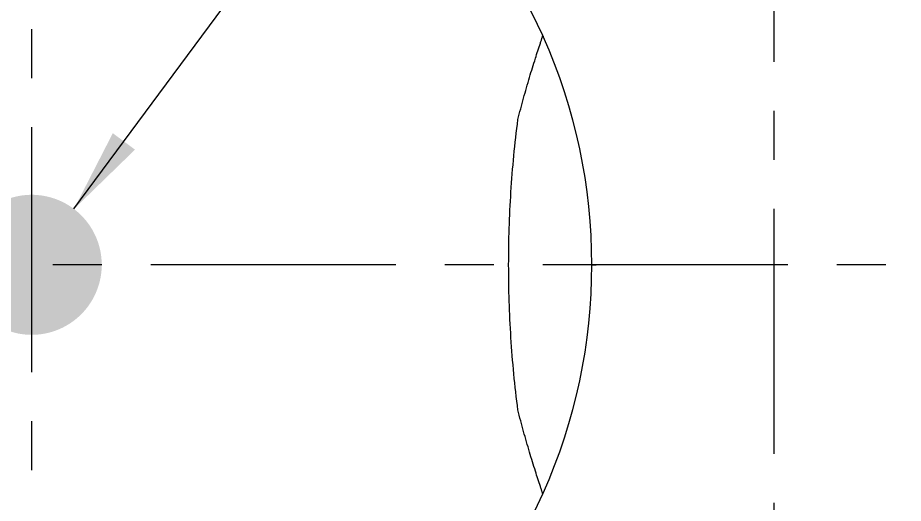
# Model space of a CAD drawing. Extents: x 43789 to 44209, y -38468 to -38171.
# Drawn here: x 43912.98 to 43944.6, y -38251.53 to -38234.2 of the extents above; entities that cross this region are included whole.
import ezdxf

# ---------------------------------------------------------------- set-up
doc = ezdxf.new("R2010")
doc.units = 0
doc.header["$LTSCALE"] = 7
doc.header["$MEASUREMENT"] = 0
doc.linetypes.add('CENTER', pattern=[2, 1.25, -0.25, 0.25, -0.25])
doc.layers.get('0').update_dxf_attribs({"color": 2, "linetype": 'CONTINUOUS'})
for name, color, linetype in [('_DWG', 7, 'CONTINUOUS'), ('CL', 1, 'CENTER'), ('D', 2, 'CONTINUOUS')]:
    doc.layers.add(name, color=color, linetype=linetype)
doc.styles.add('GHS', font='ROMANS.shx', dxfattribs={"bigfont": 'GHS.shx'})
doc.dimstyles.new('STANDARD$7', dxfattribs={"dimscale": 0, "dimtxt": 3.5, "dimasz": 3, "dimexe": 2, "dimexo": 1, "dimgap": 1, "dimtad": 1, "dimdec": 4, "dimdsep": 46, "dimtxsty": 'GHS', "dimcen": 1, "dimclrd": 256, "dimclre": 256, "dimclrt": 256, "dimadec": 4, "dimazin": 2, "dimtfac": 1, "dimtdec": 4, "dimtmove": 0, "dimatfit": 0, "dimfxl": 0, "dimtolj": 1, "dimtzin": 0, "dimlwd": -1, "dimlwe": -1, "dimarcsym": 0})

msp = doc.modelspace()

# ---------------------------------------------------------------- hatches: boundary and pattern name
at = {"layer": 'D'}
h = msp.add_hatch(color=5, dxfattribs=at)
edge = h.paths.add_edge_path()
edge.add_spline(control_points=[(43915.984, -38243.019), (43915.984, -38242.826), (43915.961, -38242.631), (43915.853, -38242.172), (43915.741, -38241.907), (43915.439, -38241.436), (43915.245, -38241.223), (43914.805, -38240.878), (43914.551, -38240.741), (43914.03, -38240.565), (43913.755, -38240.519), (43913.484, -38240.519)], knot_values=[0.500119, 0.500119, 0.500119, 0.500119, 0.53704, 0.53704, 0.590743, 0.590743, 0.644446, 0.644446, 0.698151, 0.698151, 0.750139, 0.750139, 0.750139, 0.750139], degree=3, periodic=0)
edge.add_line((43913.484, -38240.519), (43913.484, -38243.019))
edge.add_line((43913.484, -38243.019), (43915.984, -38243.019))
edge = h.paths.add_edge_path()
edge.add_spline(control_points=[(43913.484, -38245.519), (43913.581, -38245.519), (43913.678, -38245.514), (43914.052, -38245.47), (43914.328, -38245.389), (43914.831, -38245.144), (43915.065, -38244.976), (43915.458, -38244.579), (43915.623, -38244.343), (43915.863, -38243.837), (43915.941, -38243.56), (43915.98, -38243.195), (43915.984, -38243.107), (43915.984, -38243.019)], knot_values=[0.250031, 0.250031, 0.250031, 0.250031, 0.26852, 0.26852, 0.322223, 0.322223, 0.375927, 0.375927, 0.429631, 0.429631, 0.483336, 0.483336, 0.500119, 0.500119, 0.500119, 0.500119], degree=3, periodic=0)
edge.add_line((43915.984, -38243.019), (43913.484, -38243.019))
edge.add_line((43913.484, -38243.019), (43913.484, -38245.519))
edge = h.paths.add_edge_path()
edge.add_line((43913.484, -38243.019), (43910.984, -38243.019))
edge.add_spline(control_points=[(43910.984, -38243.019), (43910.984, -38243.3), (43911.033, -38243.583), (43911.218, -38244.111), (43911.357, -38244.362), (43911.707, -38244.799), (43911.922, -38244.991), (43912.396, -38245.287), (43912.662, -38245.397), (43913.114, -38245.499), (43913.3, -38245.519), (43913.484, -38245.519)], knot_values=[0.00006, 0.00006, 0.00006, 0.00006, 0.053704, 0.053704, 0.107407, 0.107407, 0.161111, 0.161111, 0.214816, 0.214816, 0.250031, 0.250031, 0.250031, 0.250031], degree=3, periodic=0)
edge.add_line((43913.484, -38245.519), (43913.484, -38243.019))
edge = h.paths.add_edge_path()
edge.add_line((43913.484, -38243.019), (43913.484, -38240.519))
edge.add_spline(control_points=[(43913.484, -38240.519), (43913.475, -38240.519), (43913.466, -38240.519), (43913.178, -38240.522), (43912.894, -38240.574), (43912.368, -38240.765), (43912.118, -38240.907), (43911.685, -38241.261), (43911.496, -38241.478), (43911.205, -38241.956), (43911.098, -38242.223), (43911.003, -38242.668), (43910.984, -38242.844), (43910.984, -38243.018), (43910.984, -38243.019), (43910.984, -38243.019), (43910.984, -38243.019)], knot_values=[0.750139, 0.750139, 0.750139, 0.750139, 0.751856, 0.751856, 0.805559, 0.805559, 0.859262, 0.859262, 0.912966, 0.912966, 0.966671, 0.966671, 1, 1, 1, 1.00006, 1.00006, 1.00006, 1.00006], degree=3, periodic=0)
edge.add_arc((43913.484, -38243.019), 2.5, 168.0886, 168.0955)
edge.add_arc((43913.484, -38243.019), 2.5, 169.776, 169.8031)
edge.add_arc((43913.484, -38243.019), 2.5, 178.2885, 178.3172)
edge.add_line((43910.984, -38243.019), (43913.484, -38243.019))
h.paths.add_polyline_path([(43966.484, -38243.019), (43966.484, -38240.519, 0.414214), (43963.984, -38243.019)])
h.paths.add_polyline_path([(43968.984, -38243.019, 0.414214), (43966.484, -38240.519), (43966.484, -38243.019)])
h.paths.add_polyline_path([(43966.484, -38243.019), (43966.484, -38245.519, 0.414214), (43968.984, -38243.019)])
h.paths.add_polyline_path([(43963.984, -38243.019, 0.414214), (43966.484, -38245.519), (43966.484, -38243.019)])

# ---------------------------------------------------------------- linework, layer by layer
at = {"color": 7, "linetype": 'Continuous'}
for p, q in [((43931.734, -38234.837), (43931.748, -38234.868)), ((43931.748, -38251.17), (43931.734, -38251.201))]:
    msp.add_line(p, q, dxfattribs=at)
for start, end in [(24.1488, 335.8515), (335.949, 24.0515)]:
    msp.add_arc((43913.484, -38243.019), 20, start, end, dxfattribs=at)
for points, knots in [([(43931.646, -38235.104), (43931.658, -38235.068), (43931.675, -38235.017), (43931.696, -38234.953), (43931.708, -38234.916), (43931.717, -38234.885), (43931.723, -38234.865), (43931.727, -38234.852), (43931.728, -38234.846), (43931.729, -38234.842), (43931.729, -38234.84), (43931.729, -38234.839)], [0, 0, 0, 0, 0.410784, 0.580032, 0.723114, 0.838528, 0.924586, 0.955936, 0.979129, 0.993892, 1, 1, 1, 1]), ([(43930.845, -38237.833), (43930.909, -38237.577), (43931.043, -38237.074), (43931.251, -38236.345), (43931.454, -38235.691), (43931.585, -38235.284), (43931.646, -38235.104)], [0, 0, 0, 0, 0.278112, 0.549104, 0.799706, 1, 1, 1, 1]), ([(43930.513, -38243.019), (43930.515, -38242.586), (43930.527, -38241.719), (43930.589, -38240.42), (43930.693, -38239.124), (43930.788, -38238.262), (43930.845, -38237.832)], [0, 0, 0, 0, 0.250026, 0.500028, 0.750039, 1, 1, 1, 1]), ([(43930.845, -38248.206), (43930.788, -38247.776), (43930.693, -38246.915), (43930.589, -38245.619), (43930.527, -38244.32), (43930.515, -38243.453), (43930.513, -38243.019)], [0, 0, 0, 0, 0.249961, 0.499972, 0.749974, 1, 1, 1, 1]), ([(43931.646, -38250.934), (43931.585, -38250.754), (43931.454, -38250.347), (43931.251, -38249.692), (43931.042, -38248.962), (43930.908, -38248.458), (43930.844, -38248.202)], [0, 0, 0, 0, 0.200329, 0.450946, 0.721923, 1, 1, 1, 1]), ([(43931.729, -38251.199), (43931.729, -38251.199), (43931.729, -38251.197), (43931.728, -38251.193), (43931.727, -38251.187), (43931.723, -38251.174), (43931.717, -38251.153), (43931.708, -38251.123), (43931.696, -38251.085), (43931.675, -38251.021), (43931.658, -38250.97), (43931.646, -38250.934)], [0, 0, 0, 0, 0.006063, 0.020811, 0.044007, 0.075372, 0.161469, 0.276905, 0.419988, 0.589227, 1, 1, 1, 1])]:
    msp.add_open_spline(points, degree=3, knots=knots, dxfattribs=at)
at = {"layer": '_DWG'}
msp.add_line((43933.485, -38243.019), (43933.634, -38243.019), dxfattribs=at)
at = {"layer": '_DWG', "extrusion": (0, 0, -1)}
msp.add_arc((-43913.484, -38243.019), 29, 288.6273, 90, dxfattribs=at)
at = {"layer": '_DWG'}
msp.add_arc((43913.484, -38243.019), 24.535, 90, 270, dxfattribs=at)
msp.add_point((43939.984, -38243.019), dxfattribs=at)
at = {"layer": 'CL'}
for p, q in [((43913.484, -38302.851), (43913.484, -38213.019)), ((43939.984, -38213.019), (43939.984, -38273.019)), ((43996.484, -38243.019), (43883.484, -38243.019))]:
    msp.add_line(p, q, dxfattribs=at)

# ---------------------------------------------------------------- leaders
at = {"layer": 'D'}
for points in [[(43914.993, -38241.026), (43942.745, -38203.48), (43987.559, -38203.48)], [(43964.613, -38241.361), (43942.745, -38203.48)]]:
    msp.add_leader(points, dimstyle='STANDARD$7', override={"dimscale": 1, "dimtad": 0}, dxfattribs=at)

doc.saveas('drawing.dxf')
